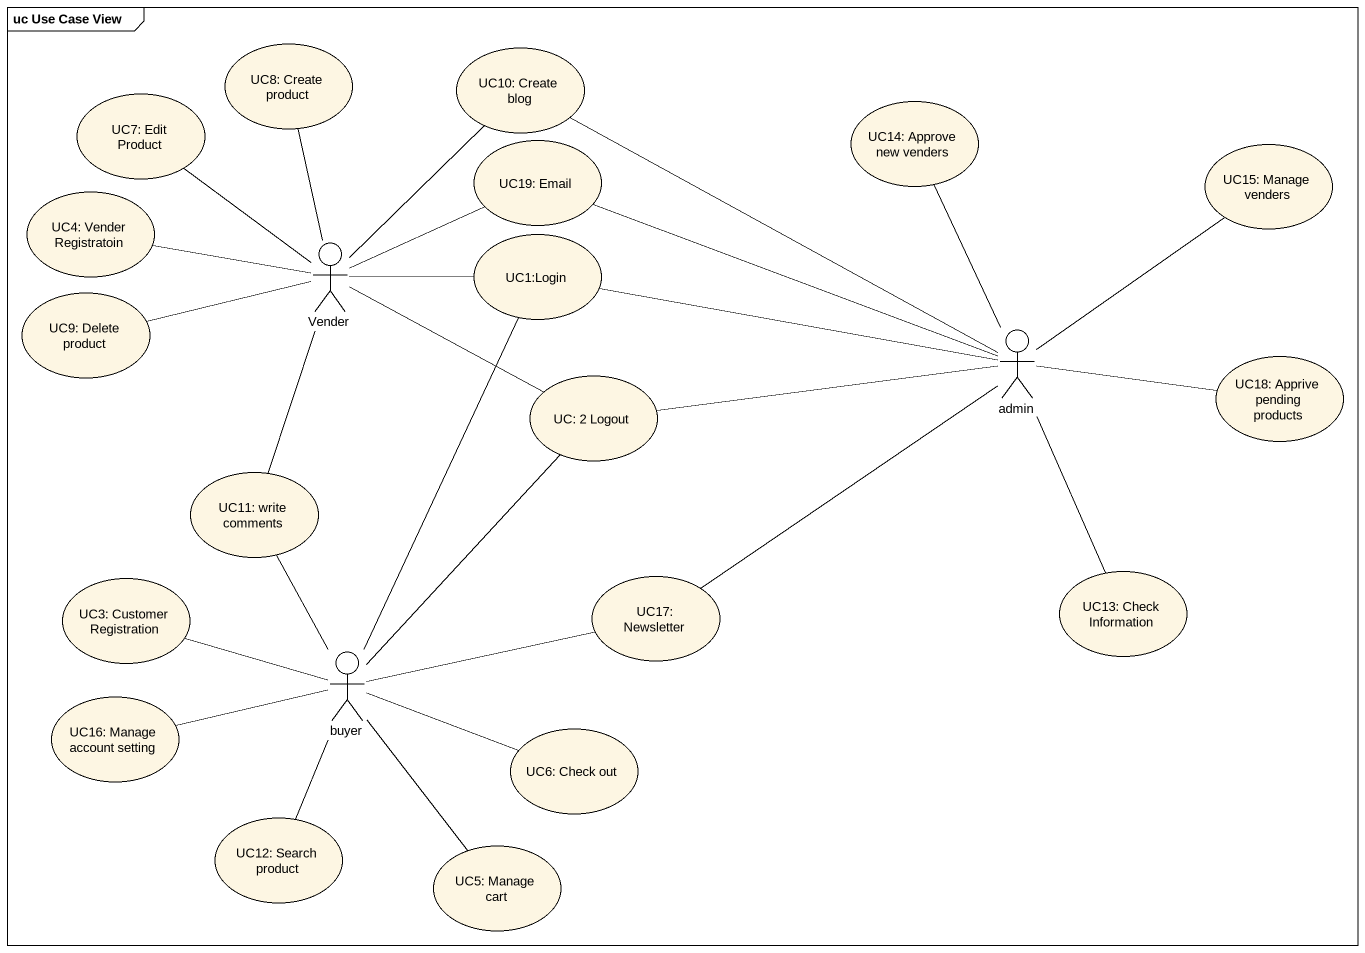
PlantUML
@startuml
mainframe uc Use Case View
usecase "UC8: Create product" as UC8_Create_product
usecase "UC10: Create blog" as UC10_Create_blog
usecase "UC7: Edit Product" as UC7_Edit_Product
usecase "UC14: Approve new venders" as UC14_Approve_new_venders
usecase "UC19: Email" as UC19_Email
usecase "UC15: Manage venders" as UC15_Manage_venders
usecase "UC4: Vender Registratoin" as UC4_Vender_Registratoin
usecase "UC1:Login" as UC1_Login
actor Vender
usecase "UC9: Delete product" as UC9_Delete_product
actor admin
usecase "UC: 2 Logout" as UC_2_Logout
usecase "UC18: Apprive pending products" as UC18_Apprive_pending
usecase "UC11: write comments" as UC11_write_comments
usecase "UC3: Customer Registration" as UC3_Customer_Registration
usecase "UC17: Newsletter" as UC17_Newsletter
usecase "UC13: Check Information" as UC13_Check_Information
actor buyer
usecase "UC16: Manage account setting" as UC16_Manage_account_setting
usecase "UC6: Check out" as UC6_Check_out
usecase "UC12: Search product" as UC12_Search_product
usecase "UC5: Manage cart" as UC5_Manage_cart
UC8_Create_product -- Vender
UC10_Create_blog -right- admin
UC7_Edit_Product -- Vender
UC14_Approve_new_venders -- admin
UC19_Email -right- admin
UC4_Vender_Registratoin -right- Vender
UC1_Login -right- admin
Vender -up- UC10_Create_blog
Vender -right- UC19_Email
Vender -right- UC1_Login
Vender -right- UC_2_Logout
UC9_Delete_product -right- Vender
admin -up- UC15_Manage_venders
admin -right- UC18_Apprive_pending
admin -- UC13_Check_Information
UC_2_Logout -right- admin
UC11_write_comments -up- Vender
UC11_write_comments -- buyer
UC3_Customer_Registration -right- buyer
UC17_Newsletter -up- admin
buyer -up- UC1_Login
buyer -up- UC_2_Logout
buyer -right- UC17_Newsletter
buyer -right- UC6_Check_out
buyer -- UC5_Manage_cart
UC16_Manage_account_setting -right- buyer
UC12_Search_product -up- buyer
@enduml
